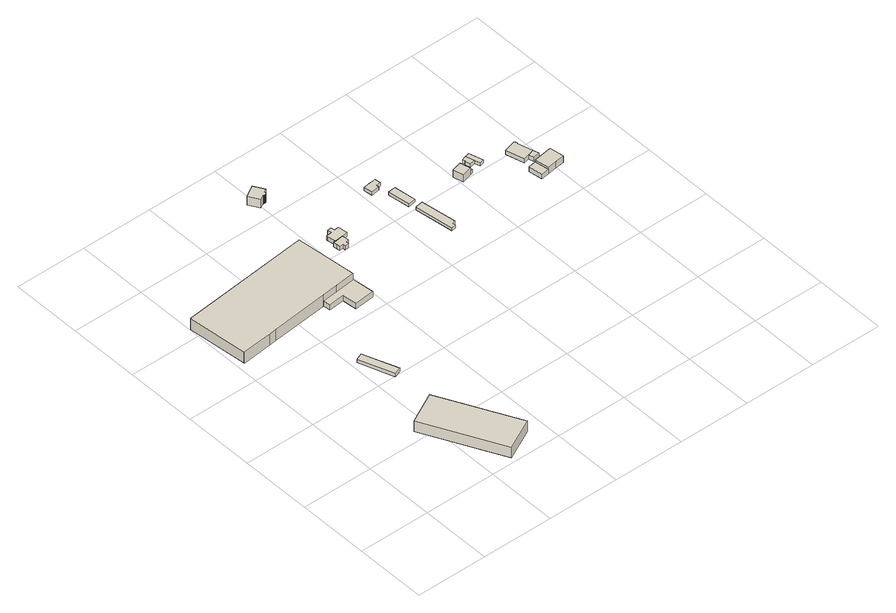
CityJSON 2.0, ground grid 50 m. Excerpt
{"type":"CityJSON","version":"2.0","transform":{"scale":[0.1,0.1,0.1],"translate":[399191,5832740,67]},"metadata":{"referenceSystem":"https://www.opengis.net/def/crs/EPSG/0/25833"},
"CityObjects":{
"building1":{"type":"Building","attributes":{"Gemeindeschluessel":"11000003","BezugspunktDach":"2200","function":"31001_2000","measuredHeight":7.89,"storeysAboveGround":1},"address":[{"country":"Germany","locality":"Berlin","thoroughfareNumber":"11 (12)","thoroughfareName":"Schwanebecker Chaussee"}],"geometry":[{"type":"Solid","lod":"1","boundaries":[[[[0,1,2,3]],[[4,5,6,7]],[[4,7,3,2]],[[5,4,2,1]],[[6,5,1,0]],[[7,6,0,3]]]]}]},
"building2":{"type":"Building","attributes":{"Gemeindeschluessel":"11000003","BezugspunktDach":"2200","function":"31001_2000","measuredHeight":2.49,"storeysAboveGround":1},"address":[{"country":"Germany","locality":"Berlin","thoroughfareNumber":"7 (17)","thoroughfareName":"Schwanebecker Chaussee"}],"geometry":[{"type":"Solid","lod":"1","boundaries":[[[[8,9,10,11]],[[12,13,14,15]],[[12,15,11,10]],[[13,12,10,9]],[[14,13,9,8]],[[15,14,8,11]]]]}]},
"building3":{"type":"Building","attributes":{"Gemeindeschluessel":"11000003","BezugspunktDach":"2200","function":"31001_2000","measuredHeight":8.69,"storeysAboveGround":1},"address":[{"country":"Germany","locality":"Berlin","thoroughfareNumber":"6 (1)","thoroughfareName":"Am Stener Berg"}],"geometry":[{"type":"Solid","lod":"1","boundaries":[[[[16,17,18,19,20,21,22,23,24,25,26]],[[27,28,29,30,31,32,33,34,35,36,37]],[[27,37,26,25]],[[28,27,25,24]],[[29,28,24,23]],[[30,29,23,22]],[[31,30,22,21]],[[32,31,21,20]],[[33,32,20,19]],[[34,33,19,18]],[[35,34,18,17]],[[36,35,17,16]],[[37,36,16,26]]]]}]},
"building4":{"type":"Building","attributes":{"Gemeindeschluessel":"11000003","BezugspunktDach":"2200","function":"51009_1610","measuredHeight":4.01,"storeysAboveGround":0},"address":[{"country":"Germany","locality":"Berlin"}],"geometry":[{"type":"Solid","lod":"1","boundaries":[[[[38,39,40,41,42,43,44]],[[45,46,47,48,49,50,51]],[[45,51,44,43]],[[46,45,43,42]],[[47,46,42,41]],[[48,47,41,40]],[[49,48,40,39]],[[50,49,39,38]],[[51,50,38,44]]]]}]},
"building5":{"type":"Building","attributes":{"Gemeindeschluessel":"11000003","function":"31001_1010"},"address":[{"country":"Germany","locality":"Berlin","thoroughfareNumber":"8","thoroughfareName":"Am Stener Berg"}],"children":["building5-1","building5-2"]},
"building5-1":{"type":"BuildingPart","attributes":{"BezugspunktDach":"2200","measuredHeight":3.74,"storeysAboveGround":1},"parents":["building5"],"geometry":[{"type":"Solid","lod":"1","boundaries":[[[[52,53,54,55,56,57,58,59,60,61,62,63,64,65]],[[66,67,68,69,70,71,72,73,74,75,76,77,78,79]],[[66,79,65,64]],[[67,66,64,63]],[[68,67,63,62]],[[69,68,62,61]],[[70,69,61,60]],[[71,70,60,59]],[[72,71,59,58]],[[73,72,58,57]],[[74,73,57,56]],[[77,76,54,53]],[[78,77,53,52]],[[79,78,52,65]],[[56,55,75,74]],[[55,54,76,75]]]]}]},
"building5-2":{"type":"BuildingPart","attributes":{"BezugspunktDach":"2200","measuredHeight":4.1,"storeysAboveGround":1},"parents":["building5"],"geometry":[{"type":"MultiSurface","lod":"1","boundaries":[[[80,81,82,83,84,85,86,87,88,89,90]],[[76,75,74,91,92,93,94,95,96,97,98]],[[76,98,90,89]],[[55,54,89,88]],[[99,56,55,100,88,87]],[[91,74,87,86]],[[92,91,86,85]],[[93,92,85,84]],[[94,93,84,83]],[[95,94,83,82]],[[96,95,82,81]],[[97,96,81,80]],[[98,97,80,90]],[[101,75,76,54,55]],[[74,102,75,100,55,56,99]]]}]},
"building6":{"type":"Building","attributes":{"name":"Haus 17","Gemeindeschluessel":"11000003","BezugspunktDach":"2200","function":"31001_1010","measuredHeight":8.45,"storeysAboveGround":1},"address":[{"country":"Germany","locality":"Berlin","thoroughfareNumber":"2 (30)","thoroughfareName":"Zepernicker Straße"}],"geometry":[{"type":"Solid","lod":"1","boundaries":[[[[103,104,105,106,107,108,109,110,111,112,113,114,115,116]],[[117,118,119,120,121,122,123,124,125,126,127,128,129,130]],[[117,130,116,115]],[[118,117,115,114]],[[119,118,114,113]],[[120,119,113,112]],[[121,120,112,111]],[[122,121,111,110]],[[123,122,110,109]],[[124,123,109,108]],[[125,124,108,107]],[[126,125,107,106]],[[127,126,106,105]],[[128,127,105,104]],[[129,128,104,103]],[[130,129,103,116]]]]}]},
"building7":{"type":"Building","attributes":{"Gemeindeschluessel":"11000003","BezugspunktDach":"2200","function":"31001_2463","measuredHeight":2.42,"storeysAboveGround":1},"address":[{"country":"Germany","locality":"Berlin","thoroughfareNumber":"5 (27)","thoroughfareName":"Schwanebecker Chaussee"}],"geometry":[{"type":"Solid","lod":"1","boundaries":[[[[131,132,133,134,135,136]],[[137,138,139,140,141,142]],[[137,142,136,135]],[[138,137,135,134]],[[139,138,134,133]],[[140,139,133,132]],[[141,140,132,131]],[[142,141,131,136]]]]}]},
"building8":{"type":"Building","attributes":{"Gemeindeschluessel":"11000003","BezugspunktDach":"2200","function":"31001_2723","measuredHeight":2.37,"storeysAboveGround":1},"address":[{"country":"Germany","locality":"Berlin","thoroughfareNumber":"5 (25)","thoroughfareName":"Schwanebecker Chaussee"}],"geometry":[{"type":"Solid","lod":"1","boundaries":[[[[143,144,145,146,147,148,149,150]],[[151,152,153,154,155,156,157,158]],[[151,158,150,149]],[[152,151,149,148]],[[153,152,148,147]],[[154,153,147,146]],[[155,154,146,145]],[[156,155,145,144]],[[157,156,144,143]],[[158,157,143,150]]]]}]},
"building9":{"type":"Building","attributes":{"Gemeindeschluessel":"11000003","BezugspunktDach":"2200","function":"31001_2463","measuredHeight":2.17,"storeysAboveGround":1},"address":[{"country":"Germany","locality":"Berlin","thoroughfareNumber":"5 (26)","thoroughfareName":"Schwanebecker Chaussee"}],"geometry":[{"type":"Solid","lod":"1","boundaries":[[[[159,160,161,162]],[[163,164,165,166]],[[163,166,162,161]],[[164,163,161,160]],[[165,164,160,159]],[[166,165,159,162]]]]}]},
"building10":{"type":"Building","attributes":{"Gemeindeschluessel":"11000003","function":"31001_1010"},"address":[{"country":"Germany","locality":"Berlin","thoroughfareNumber":"10","thoroughfareName":"Am Stener Berg"}],"children":["building10-1","building10-2"]},
"building10-1":{"type":"BuildingPart","attributes":{"BezugspunktDach":"2200","measuredHeight":5.34,"storeysAboveGround":2},"parents":["building10"],"geometry":[{"type":"MultiSurface","lod":"1","boundaries":[[[167,168,169,170,171]],[[172,173,174,175,176]],[[172,176,171,170]],[[177,173,172,170,169]],[[178,177,169,168]],[[175,174,168,167]],[[176,175,167,171]],[[179,180,181,173,174]],[[182,183,184]]]}]},
"building10-2":{"type":"BuildingPart","attributes":{"BezugspunktDach":"2200","measuredHeight":3,"storeysAboveGround":2},"parents":["building10"],"geometry":[{"type":"Solid","lod":"1","boundaries":[[[[178,185,186,177]],[[187,188,179,180]],[[187,180,177,186]],[[188,187,186,185]],[[179,188,185,178]],[[180,179,178,174,173,177]],[[177,173,174,178]]]]}]},
"building11":{"type":"Building","attributes":{"Gemeindeschluessel":"11000003","BezugspunktDach":"2200","function":"31001_2000","measuredHeight":2.45,"storeysAboveGround":1},"address":[{"country":"Germany","locality":"Berlin","thoroughfareNumber":"10 (1)","thoroughfareName":"Am Stener Berg"}],"geometry":[{"type":"Solid","lod":"1","boundaries":[[[[189,190,191,192,193,194]],[[195,196,197,198,199,200]],[[195,200,194,193]],[[196,195,193,192]],[[197,196,192,191]],[[198,197,191,190]],[[199,198,190,189]],[[200,199,189,194]]]]}]},
"building12":{"type":"Building","attributes":{"Gemeindeschluessel":"11000003","BezugspunktDach":"2200","function":"51009_1610","measuredHeight":2.48,"storeysAboveGround":0},"address":[{"country":"Germany","locality":"Berlin"}],"geometry":[{"type":"Solid","lod":"1","boundaries":[[[[190,201,202,203,191]],[[204,205,206,207,208]],[[204,208,191,203]],[[205,204,203,202]],[[206,205,202,201]],[[207,206,201,190]],[[208,207,190,191]]]]}]},
"building13":{"type":"Building","attributes":{"Gemeindeschluessel":"11000003","BezugspunktDach":"2200","function":"51009_1610","measuredHeight":3.46,"storeysAboveGround":0},"address":[{"country":"Germany","locality":"Berlin"}],"geometry":[{"type":"Solid","lod":"1","boundaries":[[[[209,210,211,212]],[[213,214,215,216]],[[213,216,212,211]],[[214,213,211,210]],[[215,214,210,209]],[[216,215,209,212]]]]}]},
"building14":{"type":"Building","attributes":{"Gemeindeschluessel":"11000003","function":"31001_2000"},"address":[{"country":"Germany","locality":"Berlin","thoroughfareNumber":"10 (2)","thoroughfareName":"Am Stener Berg"}],"children":["building14-1","building14-2"]},
"building14-1":{"type":"BuildingPart","attributes":{"BezugspunktDach":"2200","measuredHeight":2.99,"storeysAboveGround":1},"parents":["building14"],"geometry":[{"type":"Solid","lod":"1","boundaries":[[[[217,218,219,220,221,222,223,224,225]],[[226,227,228,229,230,231,232,233,234]],[[226,234,225,224]],[[227,226,224,223]],[[228,227,223,222]],[[229,228,222,221]],[[230,229,221,220]],[[231,230,220,219]],[[233,232,218,217]],[[234,233,217,225]],[[232,231,219,218]]]]}]},
"building14-2":{"type":"BuildingPart","attributes":{"BezugspunktDach":"2200","measuredHeight":2.99,"storeysAboveGround":1},"parents":["building14"],"geometry":[{"type":"Solid","lod":"1","boundaries":[[[[235,236,219,218]],[[231,237,238,232]],[[237,231,219,236]],[[238,237,236,235]],[[232,238,235,218]],[[231,232,218,219]]]]}]},
"building15":{"type":"Building","attributes":{"Gemeindeschluessel":"11000003","BezugspunktDach":"2200","function":"31001_2143","measuredHeight":5.97,"storeysAboveGround":1},"address":[{"country":"Germany","locality":"Berlin","thoroughfareNumber":"10 (3)","thoroughfareName":"Am Stener Berg"}],"geometry":[{"type":"Solid","lod":"1","boundaries":[[[[239,240,241,242,243]],[[244,245,246,247,248]],[[244,248,243,242]],[[245,244,242,241]],[[246,245,241,240]],[[247,246,240,239]],[[248,247,239,243]]]]}]}
},
"vertices":[
[648,7,118],[866,118,118],[591,657,118],[374,546,118],[591,657,39],[866,118,39],[648,7,39],[374,546,39],
[601,968,63],[651,986,63],[563,1224,63],[514,1205,63],[563,1224,38],[651,986,38],[601,968,38],[514,1205,38],
[50,1657,89],[50,1654,89],[263,1677,89],[315,1682,89],[712,1724,89],[822,1735,89],[962,1750,89],[918,2171,89],[913,2171,89],[11,2076,89],[6,2076,89],[11,2076,2],[913,2171,2],[918,2171,2],[962,1750,2],[822,1735,2],[712,1724,2],[315,1682,2],[263,1677,2],[50,1654,2],[50,1657,2],[6,2076,2],
[718,1673,44],[828,1684,44],[838,1583,44],[978,1597,44],[962,1750,44],[822,1735,44],[712,1724,44],[822,1735,3],[962,1750,3],[978,1597,3],[838,1583,3],[828,1684,3],[718,1673,3],[712,1724,3],
[1071,2097,72],[1079,2046,72],[1079,2040,72],[1080,2038,72],[1137,2046,72],[1180,2052,72],[1179,2060,72],[1172,2111,72],[1170,2119,72],[1139,2115,72],[1135,2142,72],[1106,2138,72],[1110,2110,72],[1070,2105,72],[1110,2110,41],[1106,2138,41],[1135,2142,41],[1139,2115,41],[1170,2119,41],[1172,2111,41],[1179,2060,41],[1180,2052,41],[1137,2046,41],[1080,2038,41],[1079,2040,41],[1079,2046,41],[1071,2097,41],[1070,2105,41],
[1065,2011,73],[1069,1987,73],[1093,1990,73],[1096,1971,73],[1124,1975,73],[1122,1994,73],[1144,1998,73],[1137,2046,73],[1080,2038,73],[1079,2040,73],[1062,2038,73],[1144,1998,41],[1122,1994,41],[1124,1975,41],[1096,1971,41],[1093,1990,41],[1069,1987,41],[1065,2011,41],[1062,2038,41],[1137,2046,68],[1080,2038,49],[1080,2038,51],[1136,2046,41],
[993,2589,71],[1025,2609,71],[1028,2606,71],[1032,2605,71],[1037,2605,71],[1041,2606,71],[1045,2608,71],[1048,2611,71],[1050,2615,71],[1051,2620,71],[1050,2625,71],[1072,2638,71],[1028,2711,71],[948,2662,71],[1028,2711,6],[1072,2638,6],[1050,2625,6],[1051,2620,6],[1050,2615,6],[1048,2611,6],[1045,2608,6],[1041,2606,6],[1037,2605,6],[1032,2605,6],[1028,2606,6],[1025,2609,6],[993,2589,6],[948,2662,6],
[1666,1692,64],[1696,1697,64],[1692,1721,64],[1716,1724,64],[1680,1971,64],[1627,1964,64],[1680,1971,40],[1716,1724,40],[1692,1721,40],[1696,1697,40],[1666,1692,40],[1627,1964,40],
[1534,2241,44],[1592,2249,44],[1590,2265,44],[1624,2270,44],[1618,2313,44],[1584,2308,44],[1583,2310,44],[1525,2302,44],[1583,2310,20],[1584,2308,20],[1618,2313,20],[1624,2270,20],[1590,2265,20],[1592,2249,20],[1534,2241,20],[1525,2302,20],
[1620,2018,53],[1673,2025,53],[1652,2178,53],[1598,2171,53],[1652,2178,31],[1673,2025,31],[1620,2018,31],[1598,2171,31],
[1998,1975,81],[2069,1994,81],[2063,2016,81],[2050,2065,81],[1980,2047,81],[2050,2065,28],[2063,2016,28],[2069,1994,28],[1998,1975,28],[1980,2047,28],[2063,2016,56],[2069,1994,56],[2069,1994,26],[2063,2016,26],[2063,2016,29],[2063,2016,50],[2063,2016,55],[2063,2016,30],
[2088,1999,56],[2082,2020,56],[2082,2020,26],[2088,1999,26],
[2113,2044,50],[2151,2054,50],[2135,2113,50],[2102,2104,50],[2108,2084,50],[2102,2082,50],[2108,2084,26],[2102,2104,26],[2135,2113,26],[2151,2054,26],[2113,2044,26],[2102,2082,26],
[2163,2015,50],[2193,2023,50],[2165,2120,50],[2165,2120,25],[2193,2023,25],[2163,2015,25],[2151,2054,25],[2135,2113,25],
[2360,1702,57],[2415,1711,57],[2400,1809,57],[2344,1801,57],[2400,1809,22],[2415,1711,22],[2360,1702,22],[2344,1801,22],
[2374,1873,51],[2413,1884,51],[2460,1897,51],[2431,2003,51],[2435,2005,51],[2432,2016,51],[2428,2015,51],[2426,2023,51],[2340,2000,51],[2426,2023,21],[2428,2015,21],[2432,2016,21],[2435,2005,21],[2431,2003,21],[2460,1897,21],[2413,1884,21],[2374,1873,21],[2340,2000,21],
[2424,1845,51],[2471,1858,51],[2471,1858,21],[2424,1845,21],
[2415,1711,71],[2481,1721,71],[2546,1731,71],[2531,1829,71],[2400,1809,71],[2531,1829,21],[2546,1731,21],[2481,1721,21],[2415,1711,21],[2400,1809,21]
]}
